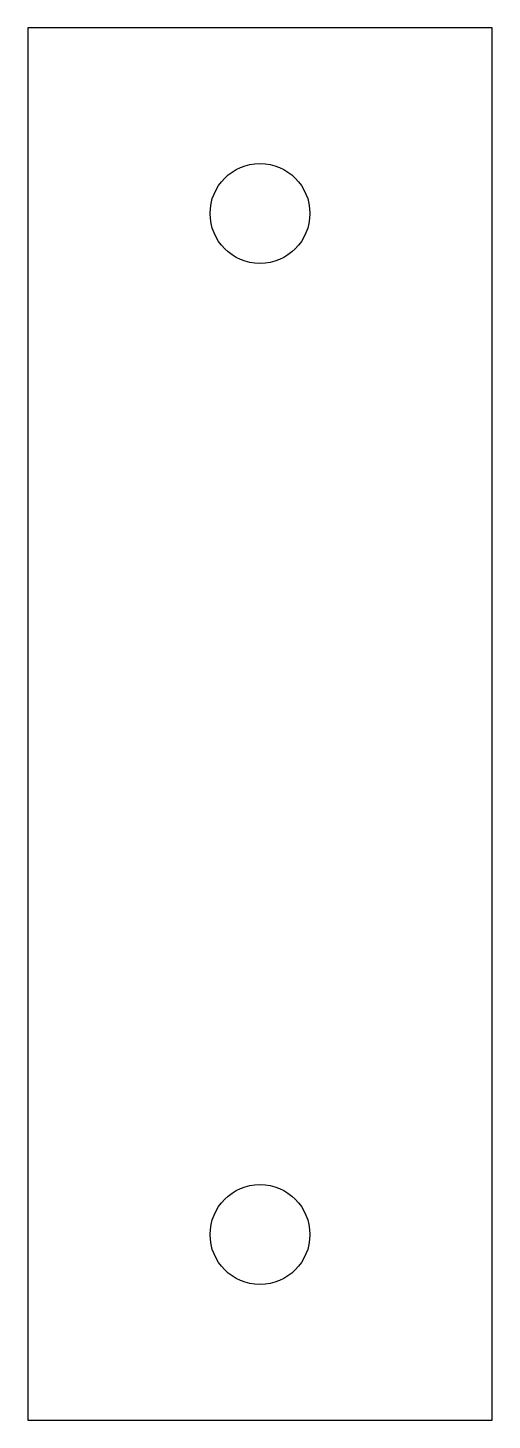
# Model space of a CAD drawing. Header units: millimetres. Extents: x -20 to 0, y 0 to 60.
import ezdxf

# ---------------------------------------------------------------- set-up
doc = ezdxf.new("R2010")
doc.units = ezdxf.units.MM

msp = doc.modelspace()

# ---------------------------------------------------------------- linework, layer by layer
msp.add_lwpolyline([(0, 0), (0, 60), (-20, 60), (-20, 0)], close=True)
for centre in [(-10, 52), (-10, 8)]:
    msp.add_circle(centre, 2.15)

doc.saveas('drawing.dxf')
